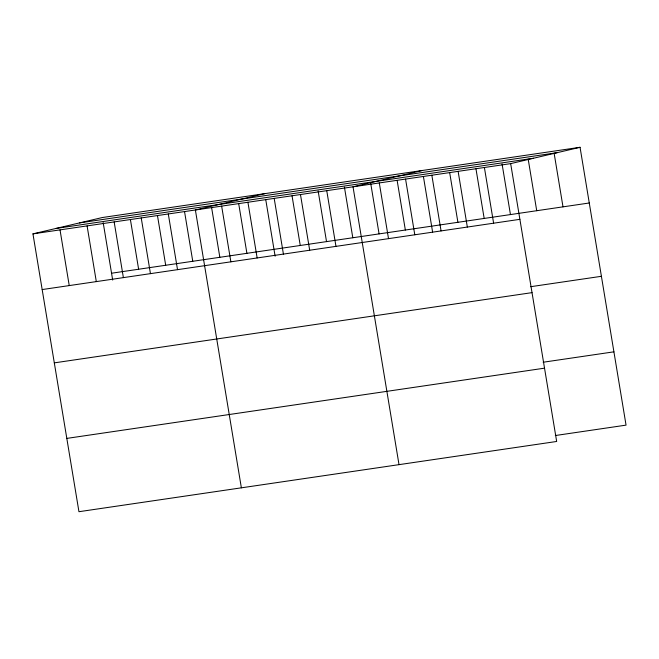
<?xml version="1.0" encoding="UTF-8"?>
<svg xmlns="http://www.w3.org/2000/svg" width="659" height="659" viewBox="0 0 659 659"><rect width="100%" height="100%" fill="white"/><g stroke="black" fill="none" stroke-linecap="round" stroke-linejoin="round"><path stroke-width="0.99" d="M580.052 147.295L510.667 163.63L556.666 441.472L78.948 511.705L32.95 233.863L102.334 217.528L580.052 147.295L626.05 425.137L555.315 435.533M264.761 193.647L195.377 209.982L241.367 487.833M422.411 170.467L353.018 186.81L399.016 464.653M79.442 222.915L557.152 152.682M55.85 228.475L533.568 158.242M32.95 233.863L510.667 163.63M111.56 273.221L589.278 202.988M42.168 289.565L519.885 219.332M530.668 286.698L601.412 276.302M54.31 362.87L532.027 292.637M543.173 362.228L613.916 351.832M66.814 438.4L544.523 368.167M554.112 153.176L563 206.852M528.172 159.066L536.723 210.715M502.067 163.943L510.453 214.579M484.39 167.493L493.616 223.195M475.963 168.819L484.176 218.442M458.12 171.356L467.338 227.058M449.685 172.683L457.906 222.305M431.843 175.22L441.069 230.922M423.416 176.546L432.601 232.034M405.565 179.083L414.791 234.785M397.138 180.409L405.351 230.032M379.296 182.947L388.513 238.649M370.696 183.26L379.082 233.896M344.418 187.123L352.804 237.759M326.749 190.673L335.966 246.375M318.149 190.986L326.526 241.622M300.471 194.537L309.689 250.239M292.044 195.855L300.257 245.486M274.193 198.4L283.419 254.102M265.766 199.718L275.116 256.186M247.924 202.264L257.142 257.957M238.698 203.705L246.911 253.328M221.646 206.119L230.872 261.821M211.621 207.684L219.842 257.307M184.553 211.663L192.766 261.285M168.3 213.969L177.526 269.663M157.485 215.641L165.697 265.264M141.232 217.948L150.45 273.65M130.416 219.62L138.629 269.243M114.164 221.926L123.381 277.628M103.175 222.585L112.689 280.067M87.095 225.905L96.313 281.607M60.018 229.884L69.244 285.586"/></g></svg>
